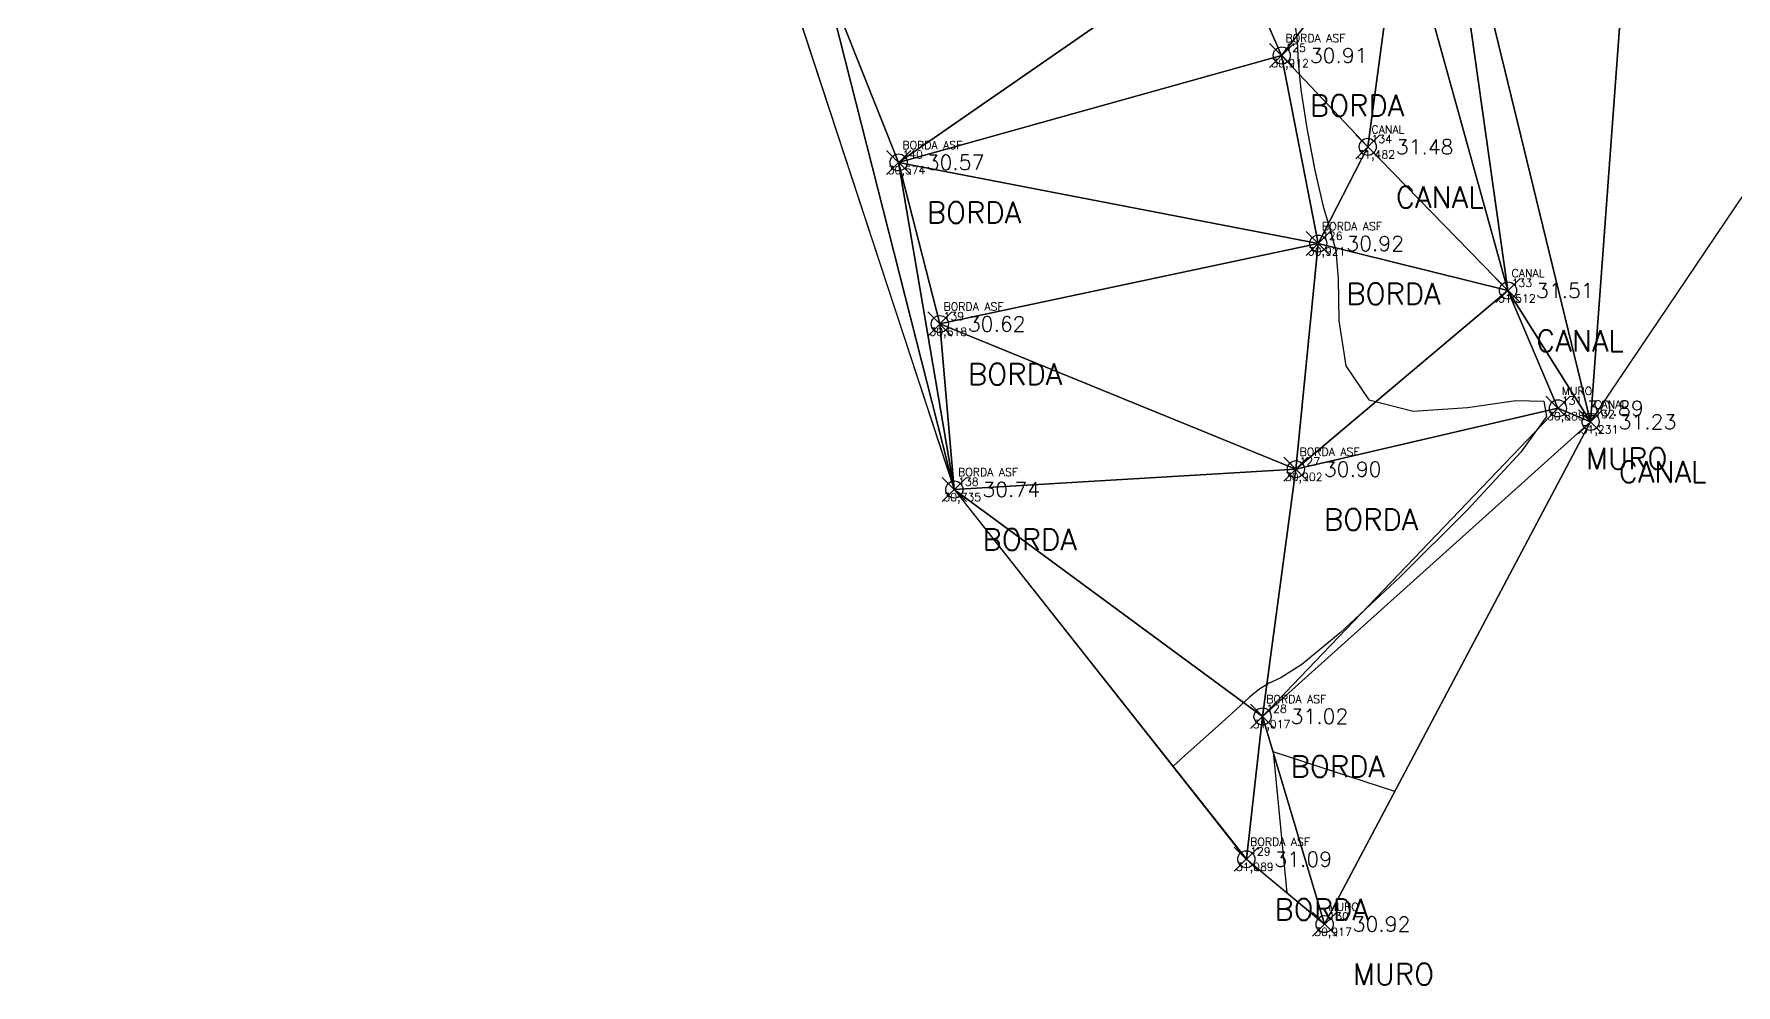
# Model space of a CAD drawing. Header units: metres. Extents: x 543100 to 543604, y 9574012 to 9574398.
# Drawn here: x 543193.5 to 543273.3, y 9574059.8 to 9574104.3 of the extents above; entities that cross this region are included whole.
import ezdxf

# ---------------------------------------------------------------- set-up
doc = ezdxf.new("R2010")
doc.units = ezdxf.units.M
doc.header["$LTSCALE"] = 0.1
doc.linetypes.add('CONTINUO', pattern=[0])
for name, color, linetype in [('_BORDA_ASF', 2, 'CONTINUO'), ('_CANAL', 2, 'CONTINUO'), ('_MURO', 2, 'CONTINUO'), ('C-TINN-BNDY', 110, 'Continuous'), ('CurvasTG', 7, 'CONTINUO'), ('E2', 7, 'CONTINUO'), ('IMPL_MEIO FIO', 8, 'Continuous'), ('IMPLANTAÇÃO', 1, 'Continuous'), ('MalhaTriTG', 7, 'CONTINUO'), ('TOPO_PONTOS', 2, 'Continuous'), ('V-NODE', 1, 'Continuous'), ('V-NODE-TEXT', 1, 'Continuous'), ('XREF_IMPLNTACAO', 2, 'Continuous')]:
    doc.layers.add(name, color=color, linetype=linetype)
doc.layers.get('IMPLANTAÇÃO').off()
doc.styles.add('SIMPLEX', font='simplex', dxfattribs={"height": 0.2})
doc.styles.get("Standard").update_dxf_attribs({"font": 'simplex.shx'})

# ---------------------------------------------------------------- blocks, each defined once
blk = doc.blocks.new('A$C00972E22')
at = {"layer": 'CurvasTG', "color": 1, "linetype": 'CONTINUO', "elevation": 31, "flags": 128}
blk.add_lwpolyline([(146.619, 87.16), (146.228, 86.163), (145.954, 85.248), (145.684, 83.93), (145.465, 82.208), (145.297, 80.306), (145.167, 78.506), (145.065, 77.036), (144.999, 75.891), (144.983, 75.014), (145.017, 74.295), (145.048, 73.421), (145.012, 72.03), (144.863, 69.901), (144.621, 67.389), (144.323, 64.989), (144.027, 63.045), (143.86, 61.295), (143.971, 59.323), (144.437, 56.827), (145.057, 53.954), (145.56, 50.964), (145.783, 48.093), (145.985, 45.481), (146.536, 43.245), (147.666, 41.468), (149.059, 40.102), (150.262, 39.065), (150.956, 38.263), (151.352, 37.547), (151.796, 36.754), (152.535, 35.776), (153.428, 34.713), (154.234, 33.721), (154.798, 32.889), (155.295, 32.045), (155.987, 30.954), (157.042, 29.48), (158.272, 27.893), (159.395, 26.56), (160.214, 25.707), (160.86, 24.98), (161.546, 23.882), (162.465, 22.141), (163.721, 20.382), (165.398, 19.455), (167.497, 19.927), (169.685, 21.241), (171.549, 22.558), (172.741, 23.126), (173.183, 22.543), (172.865, 20.495), (171.848, 16.917), (170.475, 12.737), (169.158, 9.131), (168.222, 6.981), (167.631, 5.978), (167.258, 5.517), (166.988, 5.082), (166.738, 4.505), (166.436, 3.707), (166.038, 2.664), (165.617, 1.574), (165.275, 0.693), (165.085, 0.205), (165.015, 0.026), (165.005, 0)], dxfattribs=at)
at = {"layer": 'IMPL_MEIO FIO', "color": 1, "linetype": 'CONTINUO', "flags": 128}
blk.add_lwpolyline([(22.434, 62.888), (22.698, 69.531), (23.212, 70.925), (24.556, 72.568), (26.938, 74.311), (36.969, 71.792), (54.511, 66.991), (76.902, 59.966), (88.468, 54.87), (101.542, 48.15), (111.288, 42.372), (115.165, 39.567), (123.382, 33.395), (133.554, 25.686), (140.723, 19.386), (145.876, 13.514), (149.997, 6.911)], dxfattribs=at)
blk = doc.blocks.new('Base_Implantacao')
at = {"layer": 'IMPLANTAÇÃO', "rotation": 333.0393706475627}
blk.add_blockref('A$C00972E22', (543099.81, 9574144.816), dxfattribs=at)
at = {"layer": 'MalhaTriTG', "color": 132}
mesh = blk.add_polyface(dxfattribs=at)
corners = [(543217.527, 9574151.083, 30.588), (543212.146, 9574141.696, 30.606), (543227.87, 9574138.514, 30.536), (543218.213, 9574132.127, 30.606), (543218.149, 9574132.02, 30.592), (543220.397, 9574127.869, 30.711), (543234.75, 9574129.498, 30.578), (543224.923, 9574118.643, 30.568), (543233.964, 9574136.193, 30.404), (543230.494, 9574107.16, 30.55), (543244.423, 9574117.288, 30.838), (543236.638, 9574082.971, 30.735), (543252.639, 9574083.92, 30.902), (543235.958, 9574090.724, 30.618), (543249.491, 9574108.999, 30.853), (543234.028, 9574098.294, 30.574), (543251.976, 9574103.299, 30.912), (543253.689, 9574094.488, 30.921), (543250.322, 9574065.652, 31.089), (543251.079, 9574072.337, 31.017), (543264.92, 9574086.772, 30.888), (543253.987, 9574062.608, 30.917), (543262.575, 9574092.285, 31.512), (543256.009, 9574099.024, 31.482), (543257.539, 9574110.432, 31.47), (543266.449, 9574086.14, 31.231), (543259.303, 9574115.446, 31.397), (543270.17, 9574136.639, 31.32), (543242.024, 9574164.941, 30.147)]
mesh.append_faces([[corners[k] for k in face] for face in [(0, 1, 2), (3, 1, 4), (4, 5, 3), (6, 5, 7), (6, 2, 5), (5, 2, 3), (8, 2, 6), (3, 2, 1), (7, 9, 10), (7, 11, 9), (12, 13, 11), (14, 15, 16), (13, 15, 11), (13, 17, 15), (14, 10, 9), (11, 18, 19), (11, 15, 9), (12, 19, 20), (21, 19, 18), (22, 17, 12), (17, 13, 12), (16, 17, 23), (16, 15, 17), (22, 23, 17), (14, 16, 24), (25, 19, 21), (12, 11, 19), (14, 26, 10), (6, 27, 8), (28, 8, 27), (6, 10, 27), (7, 10, 6), (16, 23, 24), (15, 14, 9), (26, 24, 22), (22, 24, 23), (20, 22, 12), (25, 26, 22), (26, 27, 10), (25, 22, 20), (26, 25, 27), (20, 19, 25), (24, 26, 14)]], dxfattribs={"color": 132})
blk = doc.blocks.new('*U108', base_point=(543234.03, 9574098.29, 30.574))
at = {"layer": 'V-NODE', "lineweight": -2}
for p, q in [((543233.464, 9574097.724, 30.574), (543234.596, 9574098.856, 30.574)), ((543233.464, 9574098.856, 30.574), (543234.596, 9574097.724, 30.574))]:
    blk.add_line(p, q, dxfattribs=at)
blk.add_circle((543234.03, 9574098.29, 30.574), 0.4, dxfattribs=at)
at = {"layer": 'V-NODE-TEXT', "linetype": 'ByBlock'}
for s, insert, char_height, attachment_point in [('30.57', (543235.346, 9574098.29), 0.7, 4), ('BORDA', (543235.346, 9574096.44), 1, 1)]:
    blk.add_mtext(s, dxfattribs=dict(at, insert=insert, char_height=char_height, attachment_point=attachment_point))
blk = doc.blocks.new('*U116', base_point=(543235.96, 9574090.72, 30.618))
at = {"layer": 'V-NODE', "lineweight": -2}
for p, q in [((543235.394, 9574090.154, 30.618), (543236.526, 9574091.286, 30.618)), ((543235.394, 9574091.286, 30.618), (543236.526, 9574090.154, 30.618))]:
    blk.add_line(p, q, dxfattribs=at)
blk.add_circle((543235.96, 9574090.72, 30.618), 0.4, dxfattribs=at)
at = {"layer": 'V-NODE-TEXT', "linetype": 'ByBlock'}
for s, insert, char_height, attachment_point in [('30.62', (543237.276, 9574090.72), 0.7, 4), ('BORDA', (543237.276, 9574088.87), 1, 1)]:
    blk.add_mtext(s, dxfattribs=dict(at, insert=insert, char_height=char_height, attachment_point=attachment_point))
blk = doc.blocks.new('*U132', base_point=(543236.64, 9574082.97, 30.735))
at = {"layer": 'V-NODE', "lineweight": -2}
for p, q in [((543236.074, 9574082.404, 30.735), (543237.206, 9574083.536, 30.735)), ((543236.074, 9574083.536, 30.735), (543237.206, 9574082.404, 30.735))]:
    blk.add_line(p, q, dxfattribs=at)
blk.add_circle((543236.64, 9574082.97, 30.735), 0.4, dxfattribs=at)
at = {"layer": 'V-NODE-TEXT', "linetype": 'ByBlock'}
for s, insert, char_height, attachment_point in [('30.74', (543237.956, 9574082.97), 0.7, 4), ('BORDA', (543237.956, 9574081.12), 1, 1)]:
    blk.add_mtext(s, dxfattribs=dict(at, insert=insert, char_height=char_height, attachment_point=attachment_point))
blk = doc.blocks.new('*U152', base_point=(543264.92, 9574086.77, 30.888))
at = {"layer": 'V-NODE', "lineweight": -2}
for p, q in [((543264.354, 9574086.204, 30.888), (543265.486, 9574087.336, 30.888)), ((543264.354, 9574087.336, 30.888), (543265.486, 9574086.204, 30.888))]:
    blk.add_line(p, q, dxfattribs=at)
blk.add_circle((543264.92, 9574086.77, 30.888), 0.4, dxfattribs=at)
at = {"layer": 'V-NODE-TEXT', "linetype": 'ByBlock'}
for s, insert, char_height, attachment_point in [('30.89', (543266.236, 9574086.77), 0.7, 4), ('MURO', (543266.236, 9574084.92), 1, 1)]:
    blk.add_mtext(s, dxfattribs=dict(at, insert=insert, char_height=char_height, attachment_point=attachment_point))
blk = doc.blocks.new('*U155', base_point=(543252.64, 9574083.92, 30.902))
at = {"layer": 'V-NODE', "lineweight": -2}
for p, q in [((543252.074, 9574083.354, 30.902), (543253.206, 9574084.486, 30.902)), ((543252.074, 9574084.486, 30.902), (543253.206, 9574083.354, 30.902))]:
    blk.add_line(p, q, dxfattribs=at)
blk.add_circle((543252.64, 9574083.92, 30.902), 0.4, dxfattribs=at)
at = {"layer": 'V-NODE-TEXT', "linetype": 'ByBlock'}
for s, insert, char_height, attachment_point in [('30.90', (543253.956, 9574083.92), 0.7, 4), ('BORDA', (543253.956, 9574082.07), 1, 1)]:
    blk.add_mtext(s, dxfattribs=dict(at, insert=insert, char_height=char_height, attachment_point=attachment_point))
blk = doc.blocks.new('*U157', base_point=(543251.98, 9574103.3, 30.912))
at = {"layer": 'V-NODE', "lineweight": -2}
for p, q in [((543251.414, 9574102.734, 30.912), (543252.546, 9574103.866, 30.912)), ((543251.414, 9574103.866, 30.912), (543252.546, 9574102.734, 30.912))]:
    blk.add_line(p, q, dxfattribs=at)
blk.add_circle((543251.98, 9574103.3, 30.912), 0.4, dxfattribs=at)
at = {"layer": 'V-NODE-TEXT', "linetype": 'ByBlock'}
for s, insert, char_height, attachment_point in [('30.91', (543253.296, 9574103.3), 0.7, 4), ('BORDA', (543253.296, 9574101.45), 1, 1)]:
    blk.add_mtext(s, dxfattribs=dict(at, insert=insert, char_height=char_height, attachment_point=attachment_point))
blk = doc.blocks.new('*U158', base_point=(543253.99, 9574062.61, 30.917))
at = {"layer": 'V-NODE', "lineweight": -2}
for p, q in [((543253.424, 9574062.044, 30.917), (543254.556, 9574063.176, 30.917)), ((543253.424, 9574063.176, 30.917), (543254.556, 9574062.044, 30.917))]:
    blk.add_line(p, q, dxfattribs=at)
blk.add_circle((543253.99, 9574062.61, 30.917), 0.4, dxfattribs=at)
at = {"layer": 'V-NODE-TEXT', "linetype": 'ByBlock'}
for s, insert, char_height, attachment_point in [('30.92', (543255.306, 9574062.61), 0.7, 4), ('MURO', (543255.306, 9574060.76), 1, 1)]:
    blk.add_mtext(s, dxfattribs=dict(at, insert=insert, char_height=char_height, attachment_point=attachment_point))
blk = doc.blocks.new('*U159', base_point=(543253.69, 9574094.49, 30.921))
at = {"layer": 'V-NODE', "lineweight": -2}
for p, q in [((543253.124, 9574093.924, 30.921), (543254.256, 9574095.056, 30.921)), ((543253.124, 9574095.056, 30.921), (543254.256, 9574093.924, 30.921))]:
    blk.add_line(p, q, dxfattribs=at)
blk.add_circle((543253.69, 9574094.49, 30.921), 0.4, dxfattribs=at)
at = {"layer": 'V-NODE-TEXT', "linetype": 'ByBlock'}
for s, insert, char_height, attachment_point in [('30.92', (543255.006, 9574094.49), 0.7, 4), ('BORDA', (543255.006, 9574092.64), 1, 1)]:
    blk.add_mtext(s, dxfattribs=dict(at, insert=insert, char_height=char_height, attachment_point=attachment_point))
blk = doc.blocks.new('*U166', base_point=(543251.08, 9574072.34, 31.017))
at = {"layer": 'V-NODE', "lineweight": -2}
for p, q in [((543250.514, 9574071.774, 31.017), (543251.646, 9574072.906, 31.017)), ((543250.514, 9574072.906, 31.017), (543251.646, 9574071.774, 31.017))]:
    blk.add_line(p, q, dxfattribs=at)
blk.add_circle((543251.08, 9574072.34, 31.017), 0.4, dxfattribs=at)
at = {"layer": 'V-NODE-TEXT', "linetype": 'ByBlock'}
for s, insert, char_height, attachment_point in [('31.02', (543252.396, 9574072.34), 0.7, 4), ('BORDA', (543252.396, 9574070.49), 1, 1)]:
    blk.add_mtext(s, dxfattribs=dict(at, insert=insert, char_height=char_height, attachment_point=attachment_point))
blk = doc.blocks.new('*U169', base_point=(543250.32, 9574065.65, 31.089))
at = {"layer": 'V-NODE', "lineweight": -2}
for p, q in [((543249.754, 9574065.084, 31.089), (543250.886, 9574066.216, 31.089)), ((543249.754, 9574066.216, 31.089), (543250.886, 9574065.084, 31.089))]:
    blk.add_line(p, q, dxfattribs=at)
blk.add_circle((543250.32, 9574065.65, 31.089), 0.4, dxfattribs=at)
at = {"layer": 'V-NODE-TEXT', "linetype": 'ByBlock'}
for s, insert, char_height, attachment_point in [('31.09', (543251.636, 9574065.65), 0.7, 4), ('BORDA', (543251.636, 9574063.8), 1, 1)]:
    blk.add_mtext(s, dxfattribs=dict(at, insert=insert, char_height=char_height, attachment_point=attachment_point))
blk = doc.blocks.new('*U179', base_point=(543266.45, 9574086.14, 31.231))
at = {"layer": 'V-NODE', "lineweight": -2}
for p, q in [((543265.884, 9574085.574, 31.231), (543267.016, 9574086.706, 31.231)), ((543265.884, 9574086.706, 31.231), (543267.016, 9574085.574, 31.231))]:
    blk.add_line(p, q, dxfattribs=at)
blk.add_circle((543266.45, 9574086.14, 31.231), 0.4, dxfattribs=at)
at = {"layer": 'V-NODE-TEXT', "linetype": 'ByBlock'}
for s, insert, char_height, attachment_point in [('31.23', (543267.766, 9574086.14), 0.7, 4), ('CANAL', (543267.766, 9574084.29), 1, 1)]:
    blk.add_mtext(s, dxfattribs=dict(at, insert=insert, char_height=char_height, attachment_point=attachment_point))
blk = doc.blocks.new('*U194', base_point=(543256.01, 9574099.02, 31.482))
at = {"layer": 'V-NODE', "lineweight": -2}
for p, q in [((543255.444, 9574098.454, 31.482), (543256.576, 9574099.586, 31.482)), ((543255.444, 9574099.586, 31.482), (543256.576, 9574098.454, 31.482))]:
    blk.add_line(p, q, dxfattribs=at)
blk.add_circle((543256.01, 9574099.02, 31.482), 0.4, dxfattribs=at)
at = {"layer": 'V-NODE-TEXT', "linetype": 'ByBlock'}
for s, insert, char_height, attachment_point in [('31.48', (543257.326, 9574099.02), 0.7, 4), ('CANAL', (543257.326, 9574097.17), 1, 1)]:
    blk.add_mtext(s, dxfattribs=dict(at, insert=insert, char_height=char_height, attachment_point=attachment_point))
blk = doc.blocks.new('*U197', base_point=(543262.58, 9574092.29, 31.512))
at = {"layer": 'V-NODE', "lineweight": -2}
for p, q in [((543262.014, 9574091.724, 31.512), (543263.146, 9574092.856, 31.512)), ((543262.014, 9574092.856, 31.512), (543263.146, 9574091.724, 31.512))]:
    blk.add_line(p, q, dxfattribs=at)
blk.add_circle((543262.58, 9574092.29, 31.512), 0.4, dxfattribs=at)
at = {"layer": 'V-NODE-TEXT', "linetype": 'ByBlock'}
for s, insert, char_height, attachment_point in [('31.51', (543263.896, 9574092.29), 0.7, 4), ('CANAL', (543263.896, 9574090.44), 1, 1)]:
    blk.add_mtext(s, dxfattribs=dict(at, insert=insert, char_height=char_height, attachment_point=attachment_point))
blk = doc.blocks.new('SIMB_PONTO')
at = {"color": 0}
blk.add_point((0, 0), dxfattribs=at)
for tag in ['desc:', 'cota:', 'pto:']:
    blk.add_attdef(tag, (0, 0), '', height=1)

msp = doc.modelspace()

# ---------------------------------------------------------------- linework, layer by layer
at = {"layer": 'C-TINN-BNDY', "color": 110, "linetype": 'Continuous', "lineweight": -3}
msp.add_polyline3d([(543390.12, 9574269.5, 30.257), (543270.17, 9574136.64, 31.32), (543266.45, 9574086.14, 31.231), (543253.99, 9574062.61, 30.917), (543250.32, 9574065.65, 31.089), (543246.882, 9574070.006, 31), (543236.64, 9574082.97, 30.735), (543224.92, 9574118.64, 30.568)], dxfattribs=at)
at = {"layer": 'CurvasTG', "color": 54, "linetype": 'CONTINUO', "elevation": 31, "flags": 128}
for points in [[(543270.01, 9574156.029), (543269.21, 9574155.318), (543268.551, 9574154.626), (543267.713, 9574153.574), (543266.737, 9574152.138), (543265.725, 9574150.519), (543264.793, 9574148.975), (543264.035, 9574147.71), (543263.458, 9574146.719), (543263.046, 9574145.945), (543262.749, 9574145.289), (543262.381, 9574144.496), (543261.718, 9574143.272), (543260.62, 9574141.443), (543259.265, 9574139.313), (543257.912, 9574137.309), (543256.767, 9574135.711), (543255.825, 9574134.227), (543255.029, 9574132.419), (543254.313, 9574129.982), (543253.563, 9574127.14), (543252.656, 9574124.247), (543251.553, 9574121.587), (543250.549, 9574119.168), (543250.027, 9574116.925), (543250.228, 9574114.829), (543250.85, 9574112.98), (543251.452, 9574111.51), (543251.707, 9574110.48), (543251.735, 9574109.662), (543251.772, 9574108.754), (543251.987, 9574107.547), (543252.301, 9574106.196), (543252.57, 9574104.946), (543252.695, 9574103.948), (543252.756, 9574102.97), (543252.877, 9574101.684), (543253.15, 9574099.893), (543253.526, 9574097.92), (543253.923, 9574096.223), (543254.266, 9574095.091), (543254.512, 9574094.15), (543254.626, 9574092.861), (543254.656, 9574090.893), (543254.978, 9574088.755), (543256.053, 9574087.168), (543258.137, 9574086.638), (543260.684, 9574086.817), (543262.942, 9574087.146), (543264.261, 9574087.112), (543264.391, 9574086.392), (543263.18, 9574084.711), (543260.651, 9574081.982), (543257.532, 9574078.879), (543254.723, 9574076.262), (543252.914, 9574074.77), (543251.932, 9574074.144), (543251.392, 9574073.902), (543250.953, 9574073.637), (543250.469, 9574073.236), (543249.838, 9574072.661), (543249.01, 9574071.912), (543248.141, 9574071.132), (543247.436, 9574070.502), (543247.046, 9574070.153), (543246.902, 9574070.025), (543246.882, 9574070.006)], [(543270.01, 9574156.029), (543269.21, 9574155.318), (543268.551, 9574154.626), (543267.713, 9574153.574), (543266.737, 9574152.138), (543265.725, 9574150.519), (543264.793, 9574148.975), (543264.035, 9574147.71), (543263.458, 9574146.719), (543263.046, 9574145.945), (543262.749, 9574145.289), (543262.381, 9574144.496), (543261.718, 9574143.272), (543260.62, 9574141.443), (543259.265, 9574139.313), (543257.912, 9574137.309), (543256.767, 9574135.711), (543255.825, 9574134.227), (543255.029, 9574132.419), (543254.313, 9574129.982), (543253.563, 9574127.14), (543252.656, 9574124.247), (543251.553, 9574121.587), (543250.549, 9574119.168), (543250.027, 9574116.925), (543250.228, 9574114.829), (543250.85, 9574112.98), (543251.452, 9574111.51), (543251.707, 9574110.48), (543251.735, 9574109.662), (543251.772, 9574108.754), (543251.987, 9574107.547), (543252.301, 9574106.196), (543252.57, 9574104.946), (543252.695, 9574103.948), (543252.756, 9574102.97), (543252.877, 9574101.684), (543253.15, 9574099.893), (543253.526, 9574097.92), (543253.923, 9574096.223), (543254.266, 9574095.091), (543254.512, 9574094.15), (543254.626, 9574092.861), (543254.656, 9574090.893), (543254.978, 9574088.755), (543256.053, 9574087.168), (543258.137, 9574086.638), (543260.684, 9574086.817), (543262.942, 9574087.146), (543264.261, 9574087.112), (543264.391, 9574086.392), (543263.18, 9574084.711), (543260.651, 9574081.982), (543257.532, 9574078.879), (543254.723, 9574076.262), (543252.914, 9574074.77), (543251.932, 9574074.144), (543251.392, 9574073.902), (543250.953, 9574073.637), (543250.469, 9574073.236), (543249.838, 9574072.661), (543249.01, 9574071.912), (543248.141, 9574071.132), (543247.436, 9574070.502), (543247.046, 9574070.153), (543246.902, 9574070.025), (543246.882, 9574070.006)], [(543257.281, 9574068.828), (543251.573, 9574070.683), (543252.218, 9574064.077)]]:
    msp.add_lwpolyline(points, dxfattribs=at)
at = {"layer": 'E2', "color": 7, "linetype": 'CONTINUO', "flags": 128}
for points in [[(543250.322, 9574065.652), (543251.079, 9574072.337), (543252.639, 9574083.92), (543253.689, 9574094.488), (543251.976, 9574103.299), (543249.491, 9574108.999), (543244.423, 9574117.288), (543234.75, 9574129.498), (543227.87, 9574138.514), (543217.527, 9574151.083), (543204.89, 9574166.147), (543199.388, 9574171.327), (543189.881, 9574180.728), (543176.729, 9574192.765), (543167.061, 9574201.461), (543163.739, 9574205.256), (543165.999, 9574209.837), (543171.161, 9574219.715), (543174.98, 9574227.004), (543180.842, 9574238.534), (543187.66, 9574251.739), (543195.063, 9574265.953), (543195.272, 9574266.43), (543198.328, 9574272.347), (543201.775, 9574278.74), (543210.265, 9574288.67), (543224.268, 9574315.932), (543226.223, 9574326.207), (543230.57, 9574334.709), (543250.101, 9574371.359), (543267.489, 9574362.43), (543350.095, 9574319.461), (543396.907, 9574295.117), (543404.363, 9574291.815), (543405.31, 9574291.616), (543407.413, 9574291.925), (543409.146, 9574292.849), (543411.568, 9574296.196)], [(543351.719, 9574309.19), (543270.17, 9574136.639), (543259.303, 9574115.446), (543257.539, 9574110.432), (543256.009, 9574099.024)], [(543253.987, 9574062.608), (543266.449, 9574086.14), (543390.12, 9574269.497), (543403.44, 9574288.258)], [(543148.318, 9574190.698), (543151.565, 9574196.499), (543152.655, 9574197.509), (543154.598, 9574198.364), (543157.511, 9574198.838), (543165.31, 9574192.044), (543178.769, 9574179.812), (543195.541, 9574163.399), (543203.54, 9574153.613), (543212.146, 9574141.696), (543218.213, 9574132.127), (543220.397, 9574127.869), (543224.923, 9574118.643), (543230.494, 9574107.16), (543234.028, 9574098.294), (543235.958, 9574090.724), (543236.638, 9574082.971)], [(543256.009, 9574099.024), (543262.575, 9574092.285), (543264.92, 9574086.772)]]:
    msp.add_lwpolyline(points, dxfattribs=at)

# ---------------------------------------------------------------- block references
at = {"layer": '_BORDA_ASF', "color": 3}
ref = msp.add_blockref('SIMB_PONTO', (543251.976, 9574103.299), dxfattribs=at)
ref.add_attrib('PONTO', '125', (543252.151, 9574103.474), dxfattribs={"layer": '0', "color": 1, "height": 0.375, "style": 'SIMPLEX'})
ref.add_attrib('DESC', 'BORDA ASF', (543252.151, 9574103.924), dxfattribs={"layer": '0', "color": 4, "height": 0.375, "style": 'SIMPLEX'})
ref.add_attrib('COTA', '30,912', (543251.489, 9574102.749), dxfattribs={"layer": '0', "color": 2, "height": 0.375, "style": 'SIMPLEX'})
ref = msp.add_blockref('SIMB_PONTO', (543234.028, 9574098.294), dxfattribs=at)
ref.add_attrib('PONTO', '140', (543234.203, 9574098.469), dxfattribs={"layer": '0', "color": 1, "height": 0.375, "style": 'SIMPLEX'})
ref.add_attrib('DESC', 'BORDA ASF', (543234.203, 9574098.919), dxfattribs={"layer": '0', "color": 4, "height": 0.375, "style": 'SIMPLEX'})
ref.add_attrib('COTA', '30,574', (543233.516, 9574097.744), dxfattribs={"layer": '0', "color": 2, "height": 0.375, "style": 'SIMPLEX'})
ref = msp.add_blockref('SIMB_PONTO', (543253.689, 9574094.488), dxfattribs=at)
ref.add_attrib('PONTO', '126', (543253.864, 9574094.663), dxfattribs={"layer": '0', "color": 1, "height": 0.375, "style": 'SIMPLEX'})
ref.add_attrib('DESC', 'BORDA ASF', (543253.864, 9574095.113), dxfattribs={"layer": '0', "color": 4, "height": 0.375, "style": 'SIMPLEX'})
ref.add_attrib('COTA', '30,921', (543253.202, 9574093.938), dxfattribs={"layer": '0', "color": 2, "height": 0.375, "style": 'SIMPLEX'})
ref = msp.add_blockref('SIMB_PONTO', (543235.958, 9574090.724), dxfattribs=at)
ref.add_attrib('PONTO', '139', (543236.133, 9574090.899), dxfattribs={"layer": '0', "color": 1, "height": 0.375, "style": 'SIMPLEX'})
ref.add_attrib('DESC', 'BORDA ASF', (543236.133, 9574091.349), dxfattribs={"layer": '0', "color": 4, "height": 0.375, "style": 'SIMPLEX'})
ref.add_attrib('COTA', '30,618', (543235.471, 9574090.174), dxfattribs={"layer": '0', "color": 2, "height": 0.375, "style": 'SIMPLEX'})
ref = msp.add_blockref('SIMB_PONTO', (543252.639, 9574083.92), dxfattribs=at)
ref.add_attrib('PONTO', '127', (543252.814, 9574084.095), dxfattribs={"layer": '0', "color": 1, "height": 0.375, "style": 'SIMPLEX'})
ref.add_attrib('DESC', 'BORDA ASF', (543252.814, 9574084.545), dxfattribs={"layer": '0', "color": 4, "height": 0.375, "style": 'SIMPLEX'})
ref.add_attrib('COTA', '30,902', (543252.127, 9574083.37), dxfattribs={"layer": '0', "color": 2, "height": 0.375, "style": 'SIMPLEX'})
ref = msp.add_blockref('SIMB_PONTO', (543236.638, 9574082.971), dxfattribs=at)
ref.add_attrib('PONTO', '138', (543236.813, 9574083.146), dxfattribs={"layer": '0', "color": 1, "height": 0.375, "style": 'SIMPLEX'})
ref.add_attrib('DESC', 'BORDA ASF', (543236.813, 9574083.596), dxfattribs={"layer": '0', "color": 4, "height": 0.375, "style": 'SIMPLEX'})
ref.add_attrib('COTA', '30,735', (543236.126, 9574082.421), dxfattribs={"layer": '0', "color": 2, "height": 0.375, "style": 'SIMPLEX'})
ref = msp.add_blockref('SIMB_PONTO', (543251.079, 9574072.337), dxfattribs=at)
ref.add_attrib('PONTO', '128', (543251.254, 9574072.512), dxfattribs={"layer": '0', "color": 1, "height": 0.375, "style": 'SIMPLEX'})
ref.add_attrib('DESC', 'BORDA ASF', (543251.254, 9574072.962), dxfattribs={"layer": '0', "color": 4, "height": 0.375, "style": 'SIMPLEX'})
ref.add_attrib('COTA', '31,017', (543250.617, 9574071.787), dxfattribs={"layer": '0', "color": 2, "height": 0.375, "style": 'SIMPLEX'})
ref = msp.add_blockref('SIMB_PONTO', (543250.322, 9574065.652), dxfattribs=at)
ref.add_attrib('PONTO', '129', (543250.497, 9574065.827), dxfattribs={"layer": '0', "color": 1, "height": 0.375, "style": 'SIMPLEX'})
ref.add_attrib('DESC', 'BORDA ASF', (543250.497, 9574066.277), dxfattribs={"layer": '0', "color": 4, "height": 0.375, "style": 'SIMPLEX'})
ref.add_attrib('COTA', '31,089', (543249.835, 9574065.102), dxfattribs={"layer": '0', "color": 2, "height": 0.375, "style": 'SIMPLEX'})
at = {"layer": '_CANAL', "color": 3}
ref = msp.add_blockref('SIMB_PONTO', (543256.009, 9574099.024), dxfattribs=at)
ref.add_attrib('PONTO', '134', (543256.184, 9574099.199), dxfattribs={"layer": '0', "color": 1, "height": 0.375, "style": 'SIMPLEX'})
ref.add_attrib('DESC', 'CANAL', (543256.184, 9574099.649), dxfattribs={"layer": '0', "color": 4, "height": 0.375, "style": 'SIMPLEX'})
ref.add_attrib('COTA', '31,482', (543255.522, 9574098.474), dxfattribs={"layer": '0', "color": 2, "height": 0.375, "style": 'SIMPLEX'})
ref = msp.add_blockref('SIMB_PONTO', (543262.575, 9574092.285), dxfattribs=at)
ref.add_attrib('PONTO', '133', (543262.75, 9574092.46), dxfattribs={"layer": '0', "color": 1, "height": 0.375, "style": 'SIMPLEX'})
ref.add_attrib('DESC', 'CANAL', (543262.75, 9574092.91), dxfattribs={"layer": '0', "color": 4, "height": 0.375, "style": 'SIMPLEX'})
ref.add_attrib('COTA', '31,512', (543262.113, 9574091.735), dxfattribs={"layer": '0', "color": 2, "height": 0.375, "style": 'SIMPLEX'})
ref = msp.add_blockref('SIMB_PONTO', (543266.449, 9574086.14), dxfattribs=at)
ref.add_attrib('PONTO', '132', (543266.624, 9574086.315), dxfattribs={"layer": '0', "color": 1, "height": 0.375, "style": 'SIMPLEX'})
ref.add_attrib('DESC', 'CANAL', (543266.624, 9574086.765), dxfattribs={"layer": '0', "color": 4, "height": 0.375, "style": 'SIMPLEX'})
ref.add_attrib('COTA', '31,231', (543265.987, 9574085.59), dxfattribs={"layer": '0', "color": 2, "height": 0.375, "style": 'SIMPLEX'})
at = {"layer": '_MURO', "color": 3}
ref = msp.add_blockref('SIMB_PONTO', (543264.92, 9574086.772), dxfattribs=at)
ref.add_attrib('PONTO', '131', (543265.095, 9574086.947), dxfattribs={"layer": '0', "color": 1, "height": 0.375, "style": 'SIMPLEX'})
ref.add_attrib('DESC', 'MURO', (543265.095, 9574087.397), dxfattribs={"layer": '0', "color": 4, "height": 0.375, "style": 'SIMPLEX'})
ref.add_attrib('COTA', '30,888', (543264.408, 9574086.222), dxfattribs={"layer": '0', "color": 2, "height": 0.375, "style": 'SIMPLEX'})
ref = msp.add_blockref('SIMB_PONTO', (543253.987, 9574062.608), dxfattribs=at)
ref.add_attrib('PONTO', '130', (543254.162, 9574062.783), dxfattribs={"layer": '0', "color": 1, "height": 0.375, "style": 'SIMPLEX'})
ref.add_attrib('DESC', 'MURO', (543254.162, 9574063.233), dxfattribs={"layer": '0', "color": 4, "height": 0.375, "style": 'SIMPLEX'})
ref.add_attrib('COTA', '30,917', (543253.5, 9574062.058), dxfattribs={"layer": '0', "color": 2, "height": 0.375, "style": 'SIMPLEX'})
at = {"layer": 'TOPO_PONTOS'}
for name, p in [('*U157', (543251.98, 9574103.3, 30.912)), ('*U194', (543256.01, 9574099.02, 31.482)), ('*U108', (543234.03, 9574098.29, 30.574)), ('*U159', (543253.69, 9574094.49, 30.921)), ('*U197', (543262.58, 9574092.29, 31.512)), ('*U116', (543235.96, 9574090.72, 30.618)), ('*U152', (543264.92, 9574086.77, 30.888)), ('*U179', (543266.45, 9574086.14, 31.231)), ('*U155', (543252.64, 9574083.92, 30.902)), ('*U132', (543236.64, 9574082.97, 30.735)), ('*U166', (543251.08, 9574072.34, 31.017)), ('*U169', (543250.32, 9574065.65, 31.089)), ('*U158', (543253.99, 9574062.61, 30.917))]:
    msp.add_blockref(name, p, dxfattribs=at)
at = {"layer": 'XREF_IMPLNTACAO'}
msp.add_blockref('Base_Implantacao', (0, 0), dxfattribs=at)

# ---------------------------------------------------------------- meshes
at = {"layer": 'MalhaTriTG', "color": 132}
mesh = msp.add_polyface(dxfattribs=at)
corners = [(543217.527, 9574151.083, 30.588), (543212.146, 9574141.696, 30.606), (543227.87, 9574138.514, 30.536), (543218.213, 9574132.127, 30.606), (543218.149, 9574132.02, 30.592), (543220.397, 9574127.869, 30.711), (543234.75, 9574129.498, 30.578), (543224.923, 9574118.643, 30.568), (543233.964, 9574136.193, 30.404), (543230.494, 9574107.16, 30.55), (543244.423, 9574117.288, 30.838), (543236.638, 9574082.971, 30.735), (543252.639, 9574083.92, 30.902), (543235.958, 9574090.724, 30.618), (543249.491, 9574108.999, 30.853), (543234.028, 9574098.294, 30.574), (543251.976, 9574103.299, 30.912), (543253.689, 9574094.488, 30.921), (543250.322, 9574065.652, 31.089), (543251.079, 9574072.337, 31.017), (543264.92, 9574086.772, 30.888), (543253.987, 9574062.608, 30.917), (543262.575, 9574092.285, 31.512), (543256.009, 9574099.024, 31.482), (543257.539, 9574110.432, 31.47), (543266.449, 9574086.14, 31.231), (543259.303, 9574115.446, 31.397), (543270.17, 9574136.639, 31.32), (543242.024, 9574164.941, 30.147)]
mesh.append_faces([[corners[k] for k in face] for face in [(0, 1, 2), (3, 1, 4), (4, 5, 3), (6, 5, 7), (6, 2, 5), (5, 2, 3), (8, 2, 6), (3, 2, 1), (7, 9, 10), (7, 11, 9), (12, 13, 11), (14, 15, 16), (13, 15, 11), (13, 17, 15), (14, 10, 9), (11, 18, 19), (11, 15, 9), (12, 19, 20), (21, 19, 18), (22, 17, 12), (17, 13, 12), (16, 17, 23), (16, 15, 17), (22, 23, 17), (14, 16, 24), (25, 19, 21), (12, 11, 19), (14, 26, 10), (6, 27, 8), (28, 8, 27), (6, 10, 27), (7, 10, 6), (16, 23, 24), (15, 14, 9), (26, 24, 22), (22, 24, 23), (20, 22, 12), (25, 26, 22), (26, 27, 10), (25, 22, 20), (26, 25, 27), (20, 19, 25), (24, 26, 14)]], dxfattribs={"color": 132})

doc.saveas('drawing.dxf')
